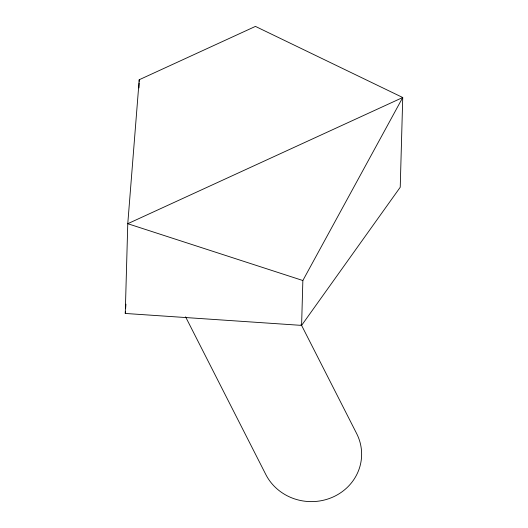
<?xml version="1.0" encoding="UTF-8"?>
<svg xmlns="http://www.w3.org/2000/svg" width="528" height="528" viewBox="0 0 528 528"><rect width="100%" height="100%" fill="white"/><g stroke="black" fill="none" stroke-linecap="round" stroke-linejoin="round"><path stroke-width="0.79" d="M125.261 313.454L127.769 223.707L139.22 79.741L255.44 26.4L402.739 97.508L400.231 187.249L301.6 325.393L125.261 313.454L125.42 311.322M138.996 87.945L139.135 83.021M139.181 81.378L139.22 79.741M301.6 325.393L302.854 280.52L402.739 97.508L127.769 223.707L302.854 280.52M125.638 308.26L125.935 304.154M301.033 324.278L356.651 433.574A50.398 47.566 1.6 0 1 333.082 496.987A50.398 47.566 1.6 0 1 265.822 474.533L185.572 316.826"/></g></svg>
